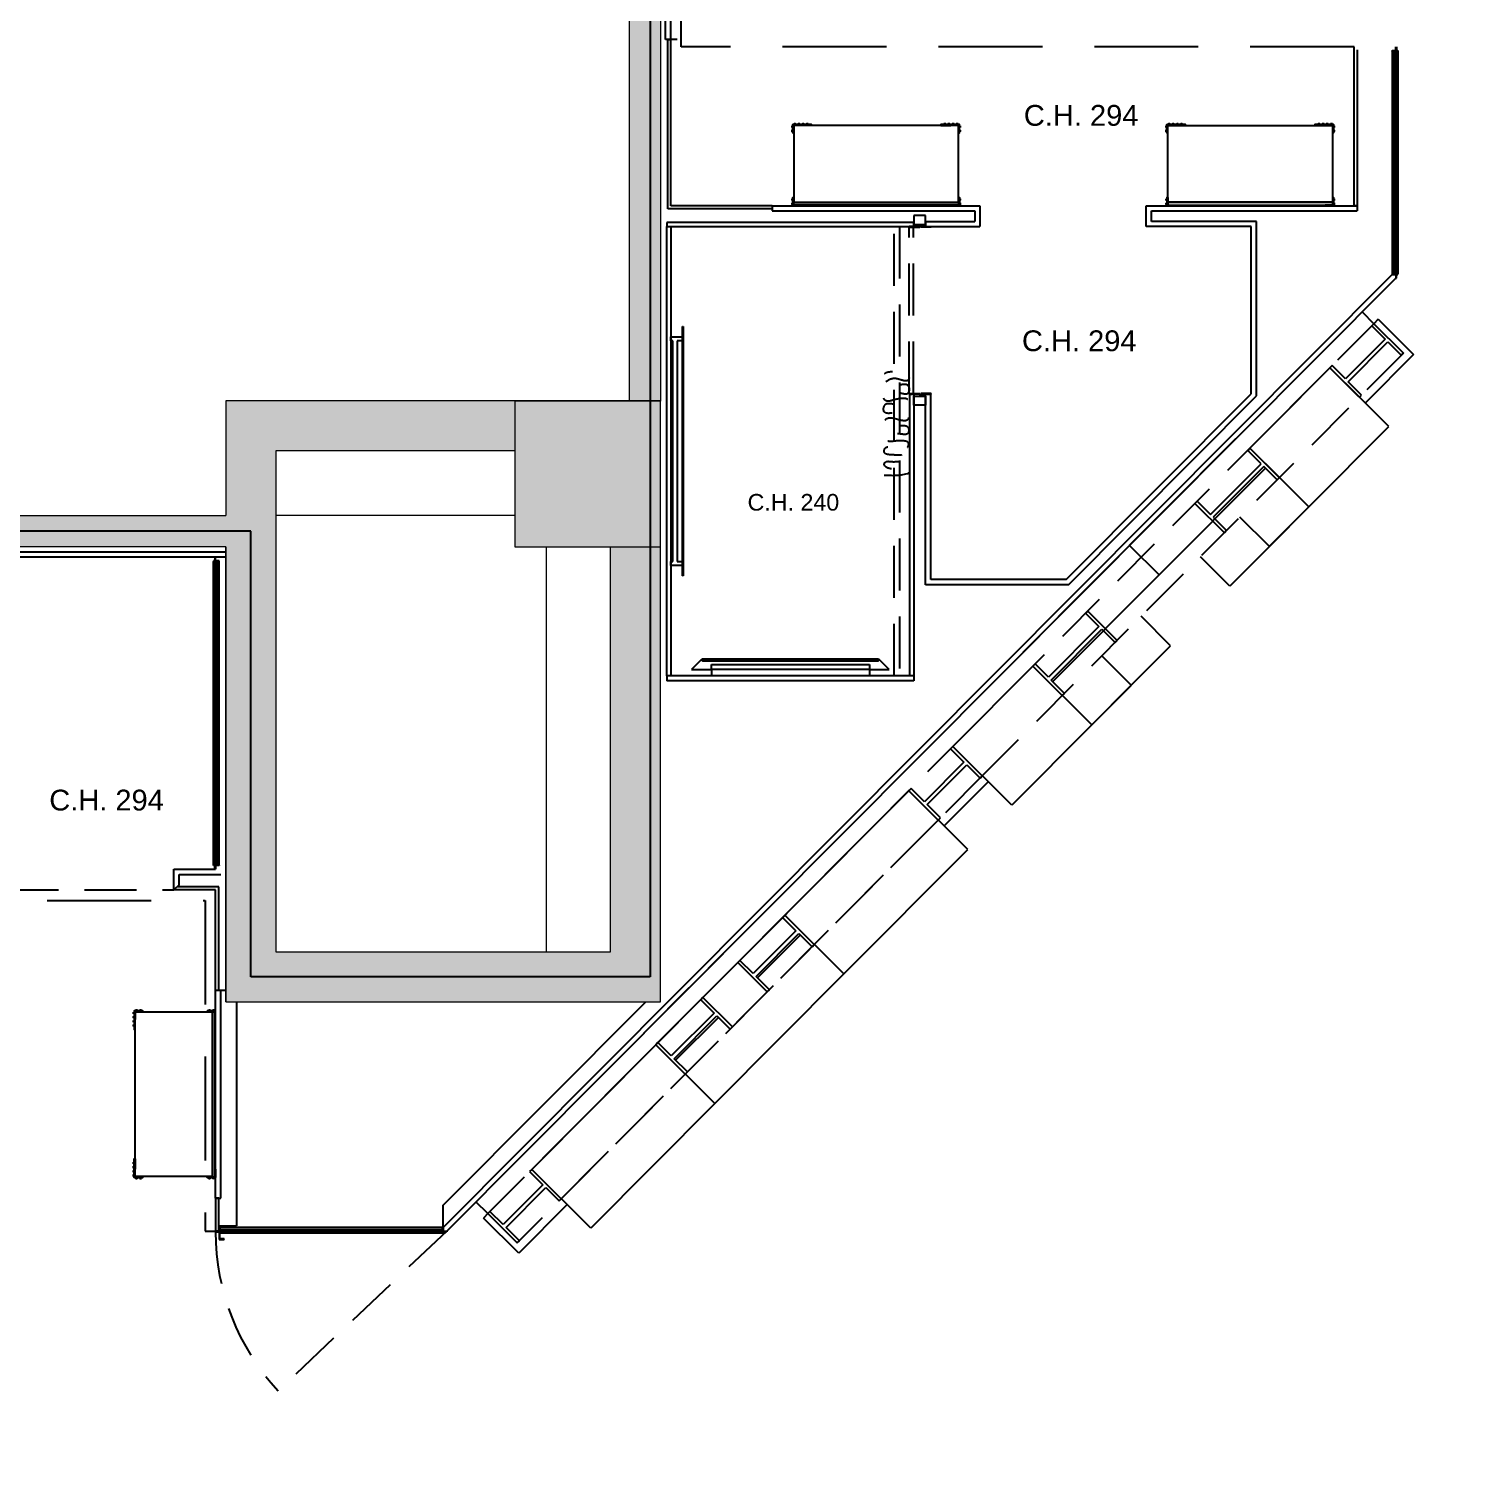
# Model space of a CAD drawing. Header units: millimetres. Extents: x 5896 to 6381, y 4295 to 4378.
# Drawn here: x 6193.56 to 6200.44, y 4360.43 to 4367.4 of the extents above; entities that cross this region are included whole.
import ezdxf

# ---------------------------------------------------------------- set-up
doc = ezdxf.new("R2010")
doc.units = ezdxf.units.MM
for name, pattern in [('HIDDEN2', [0.1875, 0.125, -0.0625]), ('NASCOSTA', [0.375, 0.25, -0.125]), ('PHANTOM2', [1.25, 0.625, -0.125, 0.125, -0.125, 0.125, -0.125]), ('TRATTEGGIATA', [0.75, 0.5, -0.25])]:
    doc.linetypes.add(name, pattern=pattern)
for name, color, linetype in [('ax-arredo piani', 2, 'Continuous'), ('ax-arredo piani rossi', 1, 'Continuous'), ('ax-arredo proiezioni', 1, 'NASCOSTA'), ('ax-arredo sez', 6, 'Continuous'), ('Pareti02', 3, 'Continuous'), ('piani-rossi', 1, 'Continuous'), ('proiezioni', 2, 'NASCOSTA'), ('sezioni 02', 3, 'Continuous'), ('tenda', 2, 'HIDDEN2'), ('TESTI', 3, 'Continuous'), ('Urban', 6, 'Continuous'), ('VITI', 1, 'Continuous')]:
    doc.layers.add(name, color=color, linetype=linetype)
doc.layers.add('PROIEZ-FASCIONE', color=7, linetype='TRATTEGGIATA', true_color=0xb4b08e)
doc.layers.add('R-BORDER', color=7, linetype='PHANTOM2', true_color=0xdb0000, plot=False)
doc.layers.add('R-HATCH', color=7, linetype='Continuous', lineweight=9, true_color=0xbababa)
doc.layers.add('R-WALL', color=7, linetype='Continuous', lineweight=9, true_color=0xbababa)
doc.styles.add('cart-inver', font='Arial.ttf')

# ---------------------------------------------------------------- blocks, each defined once
blk = doc.blocks.new('bullone fianco')
at = {"layer": 'VITI'}
for p, q in [((-0.0033, 0.0002), (-0.0033, 0.007)), ((-0.0003, 0.0081), (-0.0029, 0.0081)), ((-0.0003, 0.0059), (-0.0029, 0.0059)), ((-0.0003, 0.0013), (-0.0029, 0.0013)), ((-0.0003, -0.001), (-0.0003, 0.0081)), ((-0.0003, 0.0072), (-0.0003, 0.0081)), ((0, 0.0072), (-0.0003, 0.0072)), ((-0.0003, 0), (-0.0003, -0.001)), ((0, 0), (-0.0003, 0)), ((0, 0), (0, 0.0072)), ((-0.0003, -0.001), (-0.0029, -0.001))]:
    blk.add_line(p, q, dxfattribs=at)
for centre, radius, start, end in [((-0.0012, 0.007), 0.00209, 147.13278, 212.86722), ((0.0046, 0.0036), 0.00787, 163.22135, 196.77865), ((-0.0012, 0.0002), 0.00209, 147.13278, 212.86722)]:
    blk.add_arc(centre, radius, start, end, dxfattribs=at)
blk = doc.blocks.new('112')
at = {"layer": 'R-HATCH', "ltscale": 10000}
h = blk.add_hatch(color=253, dxfattribs=at)
h.dxf.hatch_style = 1
h.paths.add_polyline_path([(6103.7307, 4414.0136), (6104.4307, 4414.0136), (6104.4307, 4414.7136), (6103.7307, 4414.7136)])
h.paths.add_polyline_path([(6104.4307, 4422.4121), (6104.4307, 4423.1121), (6103.7307, 4423.1121), (6103.7307, 4422.4121)])
h.paths.add_polyline_path([(6095.3307, 4422.4136), (6095.3307, 4423.1136), (6096.0307, 4423.1136), (6096.0307, 4422.4136)])
h.paths.add_polyline_path([(6096.0307, 4414.0136), (6096.0307, 4414.7136), (6095.3307, 4414.7136), (6095.3307, 4414.0136)])
h.paths.add_polyline_path([(6096.0307, 4405.6126), (6096.0307, 4406.3126), (6095.3307, 4406.3126), (6095.3307, 4405.6126)])
h.paths.add_polyline_path([(6087.6307, 4405.8039), (6087.6307, 4406.5039), (6086.9307, 4406.5039), (6086.9307, 4405.8039)])
h.paths.add_polyline_path([(6086.9307, 4414.7136), (6087.6307, 4414.7136), (6087.6307, 4414.0136), (6086.9307, 4414.0136)])
h = blk.add_hatch(color=253, dxfattribs=at)
h.dxf.hatch_style = 1
h.paths.add_polyline_path([(6096.0307, 4417.3256), (6096.0307, 4422.4136), (6095.9307, 4422.4136), (6095.9307, 4417.4256), (6095.3807, 4417.4256), (6095.3807, 4417.3256), (6095.8807, 4417.3256), (6095.8807, 4414.7156), (6096.0307, 4414.7156)])
h = blk.add_hatch(color=253, dxfattribs=at)
h.dxf.hatch_style = 1
h.paths.add_polyline_path([(6094.1807, 4414.4756), (6095.3307, 4414.4756), (6095.3307, 4414.7156), (6093.9407, 4414.7156), (6093.9407, 4414.1636), (6087.6307, 4414.1636), (6087.6307, 4414.0136), (6093.9407, 4414.0136), (6093.9407, 4411.8256), (6096.0307, 4411.8256), (6096.0307, 4414.0136), (6095.7907, 4414.0136), (6095.7907, 4412.0656), (6094.1807, 4412.0656)])
at = {"layer": 'ax-arredo piani', "color": 253}
for p, q in [((6096.0807, 4415.0037), (6096.0807, 4415.0237)), ((6096.0807, 4415.0237), (6096.1377, 4415.0237)), ((6096.1377, 4415.0737), (6096.1407, 4415.0737)), ((6096.1377, 4413.8737), (6096.1377, 4415.0737)), ((6096.1377, 4415.0237), (6096.1377, 4415.0037)), ((6096.1407, 4415.0737), (6096.1407, 4413.8737)), ((6096.0907, 4415.0037), (6096.0807, 4415.0037)), ((6096.0907, 4413.9437), (6096.0907, 4415.0037)), ((6096.1377, 4415.0037), (6096.1107, 4415.0037)), ((6096.1107, 4415.0037), (6096.1107, 4413.9437)), ((6099.2512, 4414.8742), (6098.8665, 4414.488)), ((6099.5346, 4414.5919), (6099.2512, 4414.8742)), ((6097.7761, 4413.5068), (6098.7992, 4414.5338)), ((6099.1498, 4414.2057), (6099.5346, 4414.5919)), ((6098.8665, 4414.488), (6099.1498, 4414.2057)), ((6097.9178, 4413.3656), (6098.9409, 4414.3927)), ((6098.2876, 4414.0203), (6098.4293, 4413.8791)), ((6096.0807, 4413.9237), (6096.0807, 4413.9437)), ((6096.0807, 4413.9437), (6096.0907, 4413.9437)), ((6096.1377, 4413.9237), (6096.0807, 4413.9237)), ((6096.1107, 4413.9437), (6096.1377, 4413.9437)), ((6096.1377, 4413.9437), (6096.1377, 4413.9237)), ((6096.1407, 4413.8737), (6096.1377, 4413.8737)), ((6097.4374, 4413.0535), (6097.8222, 4413.4397)), ((6097.8222, 4413.4397), (6098.1055, 4413.1574)), ((6098.1055, 4413.1574), (6097.7208, 4412.7712)), ((6097.7208, 4412.7712), (6097.4374, 4413.0535)), ((6097.2256, 4412.8409), (6096.6291, 4412.2421)), ((6097.2257, 4412.8409), (6096.6292, 4412.2421)), ((6097.509, 4412.5585), (6097.2256, 4412.8409)), ((6097.5091, 4412.5586), (6097.2257, 4412.8409)), ((6096.9125, 4411.9598), (6097.5091, 4412.5586)), ((6096.9125, 4411.9598), (6097.509, 4412.5585)), ((6096.3564, 4412.0817), (6096.5619, 4412.288)), ((6096.5726, 4412.2987), (6096.5725, 4412.2986)), ((6096.6291, 4412.2421), (6096.9125, 4411.9598)), ((6096.6292, 4412.2421), (6096.9125, 4411.9598)), ((6096.4981, 4411.9405), (6096.7036, 4412.1468)), ((6096.7143, 4412.1575), (6096.7142, 4412.1575)), ((6096.1678, 4411.8924), (6095.9623, 4411.6861)), ((6096.3095, 4411.7512), (6096.104, 4411.545)), ((6095.4119, 4411.0202), (6096.0084, 4411.619)), ((6096.0084, 4411.619), (6096.2918, 4411.3367)), ((6096.2918, 4411.3367), (6095.6953, 4410.7379)), ((6095.6953, 4410.7379), (6095.4119, 4411.0202)), ((6093.9077, 4410.713), (6093.9077, 4410.683)), ((6093.9107, 4410.713), (6093.9077, 4410.713)), ((6093.9107, 4410.686), (6093.9107, 4410.713)), ((6093.9077, 4410.683), (6093.9327, 4410.683)), ((6093.9327, 4410.686), (6093.9107, 4410.686)), ((6093.9327, 4410.683), (6093.9327, 4410.686))]:
    blk.add_line(p, q, dxfattribs=at)
for points in [[(6097.464, 4416.0397), (6097.464, 4416.0397), (6096.672, 4416.0397), (6096.672, 4416.0397), (6096.672, 4416.0397), (6096.672, 4415.6707), (6097.464, 4415.6707), (6097.464, 4416.0397)], [(6096.757, 4416.0427), (6096.757, 4416.0397), (6096.708, 4416.0397), (6096.708, 4416.0427)], [(6097.379, 4416.0427), (6097.379, 4416.0397), (6097.428, 4416.0397), (6097.428, 4416.0427)]]:
    blk.add_lwpolyline(points, close=True, dxfattribs=at)
at = {"layer": 'ax-arredo piani', "color": 253, "elevation": 0}
for points in [[(6098.472, 4416.0397), (6098.472, 4416.0397), (6099.264, 4416.0397), (6099.264, 4416.0397), (6099.264, 4416.0397), (6099.264, 4415.6707), (6098.472, 4415.6707), (6098.472, 4416.0397)], [(6098.557, 4416.0427), (6098.557, 4416.0397), (6098.508, 4416.0397), (6098.508, 4416.0427)], [(6099.179, 4416.0427), (6099.179, 4416.0397), (6099.228, 4416.0397), (6099.228, 4416.0427)], [(6093.5047, 4410.9854), (6093.5047, 4410.9854), (6093.5047, 4411.7774), (6093.5047, 4411.7774), (6093.5047, 4411.7774), (6093.8737, 4411.7774), (6093.8737, 4410.9854), (6093.5047, 4410.9854)], [(6093.5017, 4411.6924), (6093.5047, 4411.6924), (6093.5047, 4411.7414), (6093.5017, 4411.7414)], [(6093.5017, 4411.0704), (6093.5047, 4411.0704), (6093.5047, 4411.0214), (6093.5017, 4411.0214)]]:
    blk.add_lwpolyline(points, close=True, dxfattribs=at)
at = {"layer": 'ax-arredo piani rossi', "color": 253}
for p, q in [((6099.578, 4416.3978), (6099.5781, 4415.3256)), ((6099.4063, 4415.1432), (6099.4629, 4415.0867)), ((6099.4841, 4415.108), (6099.4629, 4415.0867)), ((6099.4841, 4415.108), (6099.6541, 4414.9386)), ((6099.6541, 4414.9386), (6099.4212, 4414.7048)), ((6099.1498, 4414.2057), (6098.7704, 4413.8247)), ((6099.1498, 4414.2057), (6098.7704, 4413.8247)), ((6099.1498, 4414.2057), (6098.9601, 4414.0152)), ((6098.9601, 4414.0152), (6098.8184, 4414.1564)), ((6093.8807, 4412.4836), (6093.8807, 4413.9436)), ((6098.7704, 4413.8247), (6098.6287, 4413.9659)), ((6098.7704, 4413.8247), (6098.6287, 4413.9659)), ((6098.485, 4413.5383), (6098.3433, 4413.6795)), ((6098.1055, 4413.1574), (6098.485, 4413.5383)), ((6098.2953, 4413.3479), (6098.1536, 4413.489)), ((6098.1055, 4413.1574), (6098.2953, 4413.3479)), ((6097.3957, 4412.6716), (6097.6074, 4412.8841)), ((6096.019, 4411.6296), (6096.6398, 4412.2528)), ((6096.2918, 4411.3367), (6096.9125, 4411.9598)), ((6095.2002, 4410.8077), (6095.1435, 4410.8641)), ((6095.5819, 4410.8508), (6095.349, 4410.6171)), ((6095.2002, 4410.8077), (6095.179, 4410.7864)), ((6095.349, 4410.6171), (6095.179, 4410.7864)), ((6094.9829, 4410.713), (6093.9107, 4410.713))]:
    blk.add_line(p, q, dxfattribs=at)
at = {"layer": 'ax-arredo proiezioni', "color": 253}
for p, q in [((6097.1557, 4413.3938), (6097.1557, 4415.5537)), ((6097.1557, 4415.5537), (6097.1807, 4415.5537)), ((6097.1807, 4415.5537), (6097.1807, 4413.3938)), ((6097.1807, 4413.3938), (6097.1557, 4413.3938))]:
    blk.add_line(p, q, dxfattribs=at)
at = {"layer": 'ax-arredo sez', "color": 253}
for p, q in [((6096.0657, 4415.6387), (6096.0657, 4416.4537)), ((6096.0657, 4416.4537), (6096.0807, 4416.4537)), ((6096.0807, 4415.6537), (6096.0807, 4416.4537)), ((6099.368, 4415.6537), (6099.368, 4416.4178)), ((6099.568, 4416.4008), (6099.568, 4416.4178)), ((6099.571, 4416.4178), (6099.571, 4416.4008)), ((6099.383, 4416.4028), (6099.383, 4415.6537)), ((6099.55, 4416.3978), (6099.55, 4416.4008)), ((6099.55, 4416.4008), (6099.568, 4416.4008)), ((6099.578, 4416.3978), (6099.55, 4416.3978)), ((6099.56, 4416.3978), (6099.55, 4416.3978)), ((6099.55, 4416.3978), (6099.5501, 4415.3256)), ((6099.56, 4416.3968), (6099.561, 4416.3978)), ((6099.5601, 4415.3256), (6099.56, 4416.3978)), ((6099.5601, 4415.3266), (6099.56, 4416.3968)), ((6099.561, 4416.3978), (6099.567, 4416.3978)), ((6099.567, 4416.3978), (6099.568, 4416.3968)), ((6099.568, 4416.3968), (6099.5681, 4415.3266)), ((6099.571, 4416.4008), (6099.578, 4416.4008)), ((6099.578, 4416.4008), (6099.578, 4416.3978)), ((6096.568, 4415.6537), (6096.0807, 4415.6537)), ((6096.568, 4415.6537), (6096.568, 4415.6387)), ((6099.383, 4415.6537), (6099.368, 4415.6537)), ((6096.568, 4415.6387), (6096.0657, 4415.6387)), ((6097.2752, 4415.5537), (6097.2277, 4415.5537)), ((6097.2277, 4415.5537), (6097.2277, 4415.5507)), ((6097.2277, 4415.5507), (6097.2782, 4415.5507)), ((6097.2919, 4415.5567), (6097.2752, 4415.5567)), ((6097.2752, 4415.5567), (6097.2752, 4415.5537)), ((6097.2782, 4415.5507), (6097.2782, 4415.5537)), ((6097.2782, 4415.5537), (6097.2919, 4415.5537)), ((6097.2832, 4415.5507), (6097.2832, 4415.5537)), ((6097.2832, 4415.5537), (6097.3337, 4415.5537)), ((6097.3337, 4415.5507), (6097.2832, 4415.5507)), ((6097.2919, 4415.5537), (6097.2919, 4415.5567)), ((6097.3337, 4415.5537), (6097.3337, 4415.5507)), ((6099.5781, 4415.3256), (6099.5501, 4415.3256)), ((6099.5501, 4415.3256), (6099.5501, 4415.3226)), ((6099.5501, 4415.3256), (6099.5601, 4415.3256)), ((6099.5501, 4415.3226), (6099.5681, 4415.3226)), ((6099.5611, 4415.3256), (6099.5601, 4415.3266)), ((6099.5671, 4415.3256), (6099.5611, 4415.3256)), ((6099.5681, 4415.3266), (6099.5671, 4415.3256)), ((6099.5681, 4415.3226), (6099.5681, 4415.3056)), ((6099.5681, 4415.3056), (6099.5711, 4415.3056)), ((6099.5711, 4415.3056), (6099.5711, 4415.3226)), ((6099.5711, 4415.3226), (6099.5781, 4415.3226)), ((6099.5781, 4415.3226), (6099.5781, 4415.3256)), ((6099.4629, 4415.0867), (6099.4524, 4415.0761)), ((6099.4524, 4415.0761), (6099.5165, 4415.0122)), ((6099.6046, 4414.9456), (6099.4629, 4415.0867)), ((6099.5165, 4415.0122), (6099.3259, 4414.8209)), ((6099.3394, 4414.8075), (6099.5299, 4414.9988)), ((6099.5299, 4414.9988), (6099.594, 4414.935)), ((6099.2618, 4414.8848), (6099.2512, 4414.8742)), ((6099.3259, 4414.8209), (6099.2618, 4414.8848)), ((6099.594, 4414.935), (6099.6046, 4414.9456)), ((6099.2512, 4414.8742), (6099.3929, 4414.733)), ((6097.2277, 4414.7477), (6097.2277, 4414.7507)), ((6097.2277, 4414.7507), (6097.2782, 4414.7507)), ((6097.2752, 4414.7477), (6097.2277, 4414.7477)), ((6097.2752, 4414.7447), (6097.2752, 4414.7477)), ((6097.2919, 4414.7447), (6097.2752, 4414.7447)), ((6097.2782, 4414.7507), (6097.2782, 4414.7477)), ((6097.2782, 4414.7477), (6097.2919, 4414.7477)), ((6097.2832, 4414.7507), (6097.2832, 4414.7477)), ((6097.3337, 4414.7507), (6097.2832, 4414.7507)), ((6097.2832, 4414.7477), (6097.3337, 4414.7477)), ((6097.2919, 4414.7477), (6097.2919, 4414.7447)), ((6097.3337, 4414.7477), (6097.3337, 4414.7507)), ((6099.4035, 4414.7437), (6099.3394, 4414.8075)), ((6099.3929, 4414.733), (6099.4035, 4414.7437)), ((6098.8559, 4414.4773), (6098.8665, 4414.488)), ((6098.92, 4414.4135), (6098.8559, 4414.4773)), ((6098.8665, 4414.488), (6099.0082, 4414.3468)), ((6098.6769, 4414.1695), (6098.92, 4414.4135)), ((6098.9335, 4414.4001), (6098.6904, 4414.1561)), ((6098.9976, 4414.3362), (6098.9335, 4414.4001)), ((6099.0082, 4414.3468), (6098.9976, 4414.3362)), ((6098.6022, 4414.2227), (6098.6128, 4414.2333)), ((6098.7439, 4414.0816), (6098.6022, 4414.2227)), ((6098.6128, 4414.2333), (6098.6769, 4414.1695)), ((6098.6904, 4414.1561), (6098.7545, 4414.0922)), ((6098.7545, 4414.0922), (6098.7439, 4414.0816)), ((6093.8877, 4413.9466), (6093.8807, 4413.9466)), ((6093.8807, 4413.9466), (6093.8807, 4413.9436)), ((6093.8807, 4413.9436), (6093.9087, 4413.9436)), ((6093.8907, 4413.9636), (6093.8877, 4413.9636)), ((6093.8877, 4413.9636), (6093.8877, 4413.9466)), ((6093.8907, 4413.9466), (6093.8907, 4413.9636)), ((6093.9087, 4413.9466), (6093.8907, 4413.9466)), ((6093.8907, 4413.9426), (6093.8917, 4413.9436)), ((6093.8907, 4412.4846), (6093.8907, 4413.9426)), ((6093.8917, 4413.9436), (6093.8977, 4413.9436)), ((6093.8977, 4413.9436), (6093.8987, 4413.9426)), ((6093.9087, 4413.9436), (6093.8987, 4413.9436)), ((6093.8987, 4413.9436), (6093.8987, 4412.4836)), ((6093.8987, 4413.9426), (6093.8987, 4412.4846)), ((6093.9087, 4413.9436), (6093.9087, 4413.9466)), ((6093.9087, 4412.4836), (6093.9087, 4413.9436)), ((6098.0864, 4413.705), (6098.0758, 4413.6943)), ((6098.2281, 4413.5638), (6098.0864, 4413.705)), ((6098.1399, 4413.6305), (6097.8969, 4413.3865)), ((6098.0758, 4413.6943), (6098.1399, 4413.6305)), ((6097.9103, 4413.373), (6098.1534, 4413.617)), ((6098.1534, 4413.617), (6098.2175, 4413.5532)), ((6098.2175, 4413.5532), (6098.2281, 4413.5638)), ((6096.2307, 4413.4738), (6096.1807, 4413.4238)), ((6096.1807, 4413.4238), (6096.2757, 4413.4238)), ((6096.2307, 4413.4658), (6096.2307, 4413.4738)), ((6097.0807, 4413.4658), (6096.2307, 4413.4658)), ((6096.2327, 4413.4738), (6096.2317, 4413.4728)), ((6096.2317, 4413.4728), (6096.2317, 4413.4668)), ((6096.2317, 4413.4668), (6096.2327, 4413.4658)), ((6097.0787, 4413.4738), (6096.2327, 4413.4738)), ((6096.2327, 4413.4658), (6097.0787, 4413.4658)), ((6096.2757, 4413.4238), (6096.2757, 4413.4472)), ((6096.2757, 4413.4472), (6097.0357, 4413.4472)), ((6097.0357, 4413.4238), (6096.2757, 4413.4238)), ((6096.2757, 4413.4238), (6096.2757, 4413.3938)), ((6097.0357, 4413.4472), (6097.0357, 4413.4238)), ((6097.0357, 4413.4238), (6097.0357, 4413.3938)), ((6097.0357, 4413.4238), (6097.1307, 4413.4238)), ((6097.0797, 4413.4728), (6097.0787, 4413.4738)), ((6097.0787, 4413.4658), (6097.0797, 4413.4668)), ((6097.0797, 4413.4668), (6097.0797, 4413.4728)), ((6097.1307, 4413.4238), (6097.0807, 4413.4738)), ((6097.0807, 4413.4738), (6097.0807, 4413.4658)), ((6097.8328, 4413.4503), (6097.8222, 4413.4397)), ((6097.8222, 4413.4397), (6097.9639, 4413.2985)), ((6097.8969, 4413.3865), (6097.8328, 4413.4503)), ((6097.9744, 4413.3092), (6097.9103, 4413.373)), ((6097.9639, 4413.2985), (6097.9744, 4413.3092)), ((6097.4374, 4413.0535), (6097.4268, 4413.0428)), ((6097.4268, 4413.0428), (6097.4909, 4412.979)), ((6097.5791, 4412.9123), (6097.4374, 4413.0535)), ((6097.4909, 4412.979), (6097.3004, 4412.7877)), ((6097.3138, 4412.7743), (6097.5044, 4412.9656)), ((6097.5044, 4412.9656), (6097.5685, 4412.9017)), ((6097.5685, 4412.9017), (6097.5791, 4412.9123)), ((6097.2363, 4412.8516), (6097.2257, 4412.8409)), ((6097.2257, 4412.8409), (6097.3674, 4412.6998)), ((6097.3004, 4412.7877), (6097.2363, 4412.8516)), ((6097.378, 4412.7104), (6097.3138, 4412.7743)), ((6097.3674, 4412.6998), (6097.378, 4412.7104)), ((6093.8807, 4412.4806), (6093.8807, 4412.4836)), ((6093.8807, 4412.4836), (6093.9087, 4412.4836)), ((6093.8877, 4412.4806), (6093.8807, 4412.4806)), ((6093.8877, 4412.4636), (6093.8877, 4412.4806)), ((6093.8907, 4412.4636), (6093.8877, 4412.4636)), ((6093.8917, 4412.4836), (6093.8907, 4412.4846)), ((6093.9087, 4412.4806), (6093.8907, 4412.4806)), ((6093.8907, 4412.4806), (6093.8907, 4412.4636)), ((6093.8977, 4412.4836), (6093.8917, 4412.4836)), ((6093.8987, 4412.4846), (6093.8977, 4412.4836)), ((6093.8987, 4412.4836), (6093.9087, 4412.4836)), ((6093.9087, 4412.4836), (6093.9087, 4412.4806)), ((6093.9057, 4412.3786), (6093.7057, 4412.3786)), ((6093.9057, 4411.8814), (6093.9057, 4412.3786)), ((6093.8907, 4412.3636), (6093.6907, 4412.3636)), ((6093.8907, 4411.8814), (6093.8907, 4412.3636)), ((6096.6292, 4412.2421), (6096.6186, 4412.2315)), ((6096.6186, 4412.2315), (6096.6827, 4412.1676)), ((6096.7709, 4412.101), (6096.6292, 4412.2421)), ((6096.6827, 4412.1676), (6096.4772, 4411.9614)), ((6096.4906, 4411.9479), (6096.6962, 4412.1542)), ((6096.6962, 4412.1542), (6096.7603, 4412.0904)), ((6096.7603, 4412.0904), (6096.7709, 4412.101)), ((6096.4131, 4412.0252), (6096.4025, 4412.0146)), ((6096.4772, 4411.9614), (6096.4131, 4412.0252)), ((6096.4025, 4412.0146), (6096.5442, 4411.8734)), ((6096.5548, 4411.8841), (6096.4906, 4411.9479)), ((6096.5442, 4411.8734), (6096.5548, 4411.8841)), ((6096.2351, 4411.8466), (6096.2245, 4411.8359)), ((6096.2245, 4411.8359), (6096.2886, 4411.7721)), ((6096.3768, 4411.7054), (6096.2351, 4411.8466)), ((6096.2886, 4411.7721), (6096.0831, 4411.5658)), ((6096.0966, 4411.5524), (6096.3021, 4411.7587)), ((6096.3021, 4411.7587), (6096.3662, 4411.6948)), ((6096.3662, 4411.6948), (6096.3768, 4411.7054)), ((6096.019, 4411.6296), (6096.0084, 4411.619)), ((6096.0084, 4411.619), (6096.1501, 4411.4779)), ((6096.0831, 4411.5658), (6096.019, 4411.6296)), ((6096.1607, 4411.4885), (6096.0966, 4411.5524)), ((6096.1501, 4411.4779), (6096.1607, 4411.4885)), ((6095.4119, 4411.0202), (6095.4013, 4411.0096)), ((6095.4013, 4411.0096), (6095.4654, 4410.9457)), ((6095.5536, 4410.8791), (6095.4119, 4411.0202)), ((6095.4654, 4410.9457), (6095.2749, 4410.7544)), ((6095.2883, 4410.741), (6095.4789, 4410.9323)), ((6095.4789, 4410.9323), (6095.543, 4410.8684)), ((6093.9057, 4410.8814), (6093.8907, 4410.8814)), ((6093.8907, 4410.8814), (6093.8907, 4410.723)), ((6093.9057, 4410.723), (6093.9057, 4410.8814)), ((6095.543, 4410.8684), (6095.5536, 4410.8791)), ((6095.2107, 4410.8183), (6095.2002, 4410.8077)), ((6095.2002, 4410.8077), (6095.3418, 4410.6665)), ((6095.2749, 4410.7544), (6095.2107, 4410.8183)), ((6093.8907, 4410.723), (6093.9057, 4410.723)), ((6093.8907, 4410.723), (6093.8907, 4410.72)), ((6093.9077, 4410.723), (6093.8907, 4410.723)), ((6093.8907, 4410.72), (6093.9077, 4410.72)), ((6093.9107, 4410.741), (6093.9077, 4410.741)), ((6093.9077, 4410.741), (6093.9077, 4410.723)), ((6093.9077, 4410.72), (6093.9077, 4410.713)), ((6093.9077, 4410.713), (6093.9107, 4410.713)), ((6093.9107, 4410.713), (6093.9107, 4410.741)), ((6094.9829, 4410.741), (6093.9107, 4410.741)), ((6093.9107, 4410.741), (6093.9107, 4410.731)), ((6093.9107, 4410.73), (6093.9117, 4410.731)), ((6093.9107, 4410.731), (6094.9829, 4410.731)), ((6093.9107, 4410.724), (6093.9107, 4410.73)), ((6093.9117, 4410.723), (6093.9107, 4410.724)), ((6093.9117, 4410.731), (6094.9819, 4410.731)), ((6094.9819, 4410.723), (6093.9117, 4410.723)), ((6094.9819, 4410.731), (6094.9829, 4410.73)), ((6094.9829, 4410.724), (6094.9819, 4410.723)), ((6094.9829, 4410.713), (6094.9829, 4410.741)), ((6094.9829, 4410.741), (6094.9859, 4410.741)), ((6094.9829, 4410.731), (6094.9829, 4410.741)), ((6094.9829, 4410.73), (6094.9829, 4410.724)), ((6094.9859, 4410.713), (6094.9829, 4410.713)), ((6094.9859, 4410.741), (6094.9859, 4410.723)), ((6094.9859, 4410.723), (6095.0029, 4410.723)), ((6095.0029, 4410.72), (6094.9859, 4410.72)), ((6094.9859, 4410.72), (6094.9859, 4410.713)), ((6095.0029, 4410.723), (6095.0029, 4410.72)), ((6095.3524, 4410.6772), (6095.2883, 4410.741)), ((6095.3418, 4410.6665), (6095.3524, 4410.6772))]:
    blk.add_line(p, q, dxfattribs=at)
for points in [[(6096.708, 4416.0407), (6096.708, 4416.0437), (6096.668, 4416.0437), (6096.668, 4416.0037), (6096.671, 4416.0037), (6096.671, 4416.0407), (6096.708, 4416.0407)], [(6097.428, 4416.0407), (6097.428, 4416.0437), (6097.468, 4416.0437), (6097.468, 4416.0037), (6097.465, 4416.0037), (6097.465, 4416.0407), (6097.428, 4416.0407)], [(6096.708, 4415.6567), (6096.708, 4415.6537), (6096.668, 4415.6537), (6096.668, 4415.6937), (6096.671, 4415.6937), (6096.671, 4415.6567), (6096.708, 4415.6567)], [(6097.428, 4415.6567), (6097.428, 4415.6537), (6097.468, 4415.6537), (6097.468, 4415.6937), (6097.465, 4415.6937), (6097.465, 4415.6567), (6097.428, 4415.6567)]]:
    blk.add_lwpolyline(points, dxfattribs=at)
at = {"layer": 'ax-arredo sez', "color": 253, "elevation": 0}
for points in [[(6098.508, 4416.0407), (6098.508, 4416.0437), (6098.468, 4416.0437), (6098.468, 4416.0037), (6098.471, 4416.0037), (6098.471, 4416.0407), (6098.508, 4416.0407)], [(6099.228, 4416.0407), (6099.228, 4416.0437), (6099.268, 4416.0437), (6099.268, 4416.0037), (6099.265, 4416.0037), (6099.265, 4416.0407), (6099.228, 4416.0407)], [(6098.508, 4415.6567), (6098.508, 4415.6537), (6098.468, 4415.6537), (6098.468, 4415.6937), (6098.471, 4415.6937), (6098.471, 4415.6567), (6098.508, 4415.6567)], [(6099.228, 4415.6567), (6099.228, 4415.6537), (6099.268, 4415.6537), (6099.268, 4415.6937), (6099.265, 4415.6937), (6099.265, 4415.6567), (6099.228, 4415.6567)], [(6093.5037, 4411.7414), (6093.5007, 4411.7414), (6093.5007, 4411.7814), (6093.5407, 4411.7814), (6093.5407, 4411.7784), (6093.5037, 4411.7784), (6093.5037, 4411.7414)], [(6093.8877, 4411.7414), (6093.8907, 4411.7414), (6093.8907, 4411.7814), (6093.8507, 4411.7814), (6093.8507, 4411.7784), (6093.8877, 4411.7784), (6093.8877, 4411.7414)], [(6093.5037, 4411.0214), (6093.5007, 4411.0214), (6093.5007, 4410.9814), (6093.5407, 4410.9814), (6093.5407, 4410.9844), (6093.5037, 4410.9844), (6093.5037, 4411.0214)], [(6093.8877, 4411.0214), (6093.8907, 4411.0214), (6093.8907, 4410.9814), (6093.8507, 4410.9814), (6093.8507, 4410.9844), (6093.8877, 4410.9844), (6093.8877, 4411.0214)]]:
    blk.add_lwpolyline(points, dxfattribs=at)
at = {"layer": 'ax-arredo sez', "color": 253}
blk.add_lwpolyline([(6097.465, 4415.6697), (6097.465, 4415.6567), (6096.671, 4415.6567), (6096.671, 4415.6697)], close=True, dxfattribs=at)
at = {"layer": 'ax-arredo sez', "color": 253, "elevation": 0}
for points in [[(6098.471, 4415.6697), (6098.471, 4415.6567), (6099.265, 4415.6567), (6099.265, 4415.6697)], [(6093.8747, 4410.9844), (6093.8877, 4410.9844), (6093.8877, 4411.7784), (6093.8747, 4411.7784)]]:
    blk.add_lwpolyline(points, close=True, dxfattribs=at)
at = {"layer": 'DEFPOINTS', "color": 253}
blk.add_line((6096.1107, 4416.4537), (6096.0807, 4416.4537), dxfattribs=at)
at = {"layer": 'Pareti02', "color": 253}
for p, q in [((6096.0557, 4416.4537), (6096.0557, 4420.5537)), ((6096.0807, 4416.4537), (6096.0807, 4420.5537)), ((6096.0807, 4416.4537), (6096.0557, 4416.4537)), ((6096.568, 4415.6537), (6097.568, 4415.6537)), ((6096.568, 4415.6537), (6096.568, 4415.6287)), ((6097.568, 4415.6537), (6097.568, 4415.5538)), ((6097.568, 4415.6537), (6097.568, 4415.5537)), ((6098.368, 4415.5537), (6098.368, 4415.6537)), ((6098.368, 4415.6537), (6099.383, 4415.6537)), ((6099.383, 4415.6537), (6099.383, 4415.6287)), ((6096.568, 4415.6287), (6097.543, 4415.6287)), ((6097.3057, 4415.5787), (6097.543, 4415.5787)), ((6097.3057, 4415.5787), (6097.3057, 4415.5537)), ((6097.543, 4415.6287), (6097.543, 4415.5787)), ((6098.393, 4415.5787), (6098.393, 4415.6287)), ((6098.393, 4415.6287), (6099.383, 4415.6287)), ((6098.8982, 4415.5787), (6098.393, 4415.5787)), ((6098.8982, 4414.7395), (6098.8982, 4415.5787)), ((6097.3057, 4415.5537), (6097.568, 4415.5537)), ((6098.8732, 4415.5537), (6098.368, 4415.5537)), ((6098.8732, 4414.7498), (6098.8732, 4415.5537)), ((6094.9859, 4410.7414), (6099.5501, 4415.3229)), ((6095.0029, 4410.723), (6099.5681, 4415.3056)), ((6097.3057, 4413.8308), (6097.3057, 4414.7477)), ((6097.3307, 4413.8558), (6097.3307, 4414.7477)), ((6097.9826, 4413.8558), (6098.8732, 4414.7498)), ((6097.993, 4413.8308), (6098.8982, 4414.7395)), ((6093.9407, 4413.9886), (6092.8607, 4413.9886)), ((6093.9407, 4413.9636), (6092.8857, 4413.9636)), ((6097.9826, 4413.8558), (6097.3307, 4413.8558)), ((6097.993, 4413.8308), (6097.3057, 4413.8308)), ((6097.2497, 4413.3938), (6096.0617, 4413.3938)), ((6096.0617, 4413.3938), (6096.0617, 4413.3688)), ((6097.2497, 4413.3688), (6096.0617, 4413.3688)), ((6097.2497, 4413.3938), (6097.2497, 4413.3688)), ((6093.6907, 4412.3636), (6093.6907, 4412.4636)), ((6093.6907, 4412.4636), (6093.8907, 4412.4636)), ((6093.7157, 4412.3886), (6093.6907, 4412.3636)), ((6093.7157, 4412.3886), (6093.7157, 4412.4386)), ((6093.7157, 4412.4386), (6093.9157, 4412.4386)), ((6093.8907, 4410.8814), (6093.8907, 4411.8814)), ((6093.8907, 4411.8814), (6093.9407, 4411.8814)), ((6093.9157, 4410.8814), (6093.9157, 4411.8814)), ((6093.9907, 4411.8256), (6093.9907, 4410.748)), ((6094.9859, 4410.8476), (6095.9602, 4411.8256)), ((6093.8907, 4410.8814), (6093.9157, 4410.8814)), ((6094.9859, 4410.723), (6094.9859, 4410.8476)), ((6093.9057, 4410.748), (6093.9907, 4410.748))]:
    blk.add_line(p, q, dxfattribs=at)
at = {"layer": 'piani-rossi', "color": 253}
blk.add_line((6095.9517, 4411.6755), (6096.5725, 4412.2986), dxfattribs=at)
at = {"layer": 'PROIEZ-FASCIONE', "color": 253}
for p, q in [((6096.1307, 4416.4178), (6096.1307, 4421.7937)), ((6099.368, 4416.4178), (6096.1307, 4416.4178)), ((6087.8307, 4412.3136), (6093.8407, 4412.3136)), ((6093.8407, 4412.3136), (6093.8407, 4410.723)), ((6093.8407, 4410.723), (6093.8907, 4410.723)), ((6093.8907, 4410.723), (6093.8907, 4410.723))]:
    blk.add_line(p, q, dxfattribs=at)
at = {"layer": 'proiezioni', "color": 253}
for p, q in [((6097.2277, 4414.7507), (6097.2277, 4415.5507)), ((6097.2477, 4414.7507), (6097.2477, 4415.5507)), ((6097.4374, 4413.0535), (6099.4629, 4415.0867)), ((6099.4629, 4415.0867), (6099.6046, 4414.9456)), ((6099.6046, 4414.9456), (6097.5791, 4412.9123)), ((6095.2002, 4410.8077), (6097.4374, 4413.0535)), ((6097.4374, 4413.0535), (6097.5791, 4412.9123)), ((6097.5791, 4412.9123), (6097.4374, 4413.0535)), ((6097.5791, 4412.9123), (6095.3418, 4410.6665)), ((6095.4119, 4411.0202), (6097.2257, 4412.8409)), ((6097.2257, 4412.8409), (6097.3674, 4412.6998)), ((6097.3674, 4412.6998), (6095.5536, 4410.8791)), ((6092.8857, 4412.3636), (6093.6907, 4412.3636)), ((6095.5536, 4410.8791), (6095.4119, 4411.0202)), ((6095.3418, 4410.6665), (6095.2002, 4410.8077)), ((6095.0029, 4410.723), (6094.1912, 4409.9558))]:
    blk.add_line(p, q, dxfattribs=at)
blk.add_arc((6095.0106, 4410.719), 1.1198, 179.9511, 222.96902, dxfattribs=at)
at = {"layer": 'R-BORDER', "color": 253, "ltscale": 10000}
for p, q in [((6095.9807, 4421.9837), (6095.9807, 4411.9456)), ((6094.0607, 4414.0886), (6087.6807, 4414.0886)), ((6094.0607, 4411.9456), (6094.0607, 4414.0886)), ((6095.9807, 4411.9456), (6094.0607, 4411.9456))]:
    blk.add_line(p, q, dxfattribs=at)
at = {"layer": 'R-WALL', "color": 253, "ltscale": 10000}
for p, q in [((6096.0307, 4417.4857), (6096.0307, 4414.7136)), ((6095.8807, 4417.3256), (6095.8807, 4414.7136)), ((6093.9407, 4414.7156), (6093.9407, 4414.1636)), ((6096.0307, 4414.7156), (6093.9407, 4414.7156)), ((6096.0307, 4414.7136), (6095.3307, 4414.7136)), ((6095.3307, 4414.7136), (6095.3307, 4414.0136)), ((6096.0307, 4411.8256), (6096.0307, 4414.7156)), ((6096.0307, 4414.0136), (6096.0307, 4414.7136)), ((6095.3307, 4414.4756), (6094.1807, 4414.4756)), ((6094.1807, 4414.4756), (6094.1807, 4412.0656)), ((6087.6307, 4414.1636), (6093.9407, 4414.1636)), ((6094.1807, 4414.1656), (6095.3307, 4414.1656)), ((6093.9407, 4414.0136), (6087.7307, 4414.0136)), ((6093.9407, 4411.8256), (6093.9407, 4414.0136)), ((6093.9407, 4414.0136), (6093.9407, 4411.8256)), ((6095.3307, 4414.0136), (6096.0307, 4414.0136)), ((6095.4807, 4414.0136), (6095.4807, 4412.0656)), ((6095.7907, 4412.0656), (6095.7907, 4414.0136)), ((6094.1807, 4412.0656), (6095.7907, 4412.0656)), ((6093.9407, 4411.8256), (6096.0307, 4411.8256))]:
    blk.add_line(p, q, dxfattribs=at)
at = {"layer": 'sezioni 02', "color": 253}
for p, q in [((6097.2497, 4415.6072), (6097.2497, 4415.5637)), ((6097.3057, 4415.6072), (6097.2497, 4415.6072)), ((6097.3057, 4415.5637), (6097.3057, 4415.6072)), ((6097.2497, 4415.5637), (6097.3057, 4415.5637)), ((6097.2497, 4414.6942), (6097.2497, 4414.7377)), ((6097.2497, 4414.7377), (6097.3057, 4414.7377)), ((6097.3057, 4414.6942), (6097.2497, 4414.6942)), ((6097.3057, 4414.7377), (6097.3057, 4414.6942))]:
    blk.add_line(p, q, dxfattribs=at)
at = {"layer": 'tenda', "color": 253}
blk.add_spline([(6097.1068, 4414.359), (6097.219, 4414.366), (6097.2258, 4414.3691), (6097.2238, 4414.3866), (6097.1706, 4414.3924), (6097.1163, 4414.3975), (6097.1078, 4414.4085), (6097.11, 4414.4187), (6097.1439, 4414.4234), (6097.1922, 4414.4251), (6097.2275, 4414.431), (6097.219, 4414.4511), (6097.1855, 4414.4545), (6097.1418, 4414.4562), (6097.1083, 4414.4668), (6097.1104, 4414.4863), (6097.1545, 4414.4897), (6097.2207, 4414.4936), (6097.2241, 4414.5131), (6097.1973, 4414.5233), (6097.163, 4414.5224), (6097.1121, 4414.5309), (6097.1095, 4414.5441), (6097.1901, 4414.5568), (6097.2249, 4414.564), (6097.2245, 4414.5852), (6097.1842, 4414.5954), (6097.135, 4414.5929), (6097.1083, 4414.6005), (6097.1117, 4414.6226), (6097.1821, 4414.6247), (6097.2241, 4414.6298), (6097.2253, 4414.6506), (6097.1893, 4414.6625), (6097.1503, 4414.6578), (6097.107, 4414.6633), (6097.1087, 4414.693), (6097.1787, 4414.6922), (6097.2253, 4414.696), (6097.2249, 4414.7172), (6097.1812, 4414.7257), (6097.1553, 4414.7202), (6097.1104, 4414.7197), (6097.107, 4414.7482), (6097.1464, 4414.7584), (6097.1863, 4414.7537), (6097.2211, 4414.752), (6097.2283, 4414.7783), (6097.2185, 4414.7915), (6097.1804, 4414.7902), (6097.1456, 4414.7797), (6097.1145, 4414.7822), (6097.1077, 4414.7881), (6097.1411, 4414.8222), (6097.1845, 4414.8187), (6097.2254, 4414.8187), (6097.2271, 4414.8409), (6097.2028, 4414.8537), (6097.1653, 4414.8548), (6097.1372, 4414.8546), (6097.1113, 4414.8473), (6097.1089, 4414.8457)], degree=3, dxfattribs=at)
at = {"layer": 'Urban', "color": 253}
for p, q in [((6096.0617, 4415.5727), (6096.0617, 4415.5537)), ((6097.2497, 4415.5727), (6096.0617, 4415.5727)), ((6096.0617, 4415.5537), (6097.2497, 4415.5537)), ((6096.0617, 4415.5537), (6096.0807, 4415.5537)), ((6096.0617, 4413.3938), (6096.0617, 4415.5537)), ((6096.0807, 4415.5537), (6096.0807, 4413.3938)), ((6097.2497, 4415.5537), (6097.2497, 4415.5727)), ((6097.2307, 4413.3938), (6097.2307, 4414.7477)), ((6097.2307, 4414.7477), (6097.2497, 4414.7477)), ((6097.2497, 4414.7477), (6097.2497, 4413.3938)), ((6096.0807, 4413.3938), (6096.0617, 4413.3938)), ((6097.2497, 4413.3938), (6097.2307, 4413.3938))]:
    blk.add_line(p, q, dxfattribs=at)
at = {"layer": 'VITI', "color": 253}
for points in [[(6096.668, 4416.0037), (6096.667, 4416.0037), (6096.667, 4416.0447), (6096.757, 4416.0447), (6096.757, 4416.0437), (6096.668, 4416.0437), (6096.668, 4416.0037)], [(6097.468, 4416.0037), (6097.469, 4416.0037), (6097.469, 4416.0447), (6097.379, 4416.0447), (6097.379, 4416.0437), (6097.468, 4416.0437), (6097.468, 4416.0037)]]:
    blk.add_lwpolyline(points, dxfattribs=at)
at = {"layer": 'VITI', "color": 253, "elevation": 0}
for points in [[(6098.468, 4416.0037), (6098.467, 4416.0037), (6098.467, 4416.0447), (6098.557, 4416.0447), (6098.557, 4416.0437), (6098.468, 4416.0437), (6098.468, 4416.0037)], [(6099.268, 4416.0037), (6099.269, 4416.0037), (6099.269, 4416.0447), (6099.179, 4416.0447), (6099.179, 4416.0437), (6099.268, 4416.0437), (6099.268, 4416.0037)], [(6093.5407, 4411.7814), (6093.5407, 4411.7824), (6093.4997, 4411.7824), (6093.4997, 4411.6924), (6093.5007, 4411.6924), (6093.5007, 4411.7814), (6093.5407, 4411.7814)], [(6093.5407, 4410.9814), (6093.5407, 4410.9804), (6093.4997, 4410.9804), (6093.4997, 4411.0704), (6093.5007, 4411.0704), (6093.5007, 4410.9814), (6093.5407, 4410.9814)]]:
    blk.add_lwpolyline(points, dxfattribs=at)
at = {"layer": 'VITI', "color": 253}
for points in [[(6096.667, 4415.6937), (6096.668, 4415.6937), (6096.668, 4415.6537), (6096.667, 4415.6537)], [(6097.468, 4415.6937), (6097.469, 4415.6937), (6097.469, 4415.6537), (6097.468, 4415.6537)]]:
    blk.add_lwpolyline(points, close=True, dxfattribs=at)
at = {"layer": 'VITI', "color": 253, "elevation": 0}
for points in [[(6098.468, 4415.6937), (6098.467, 4415.6937), (6098.467, 4415.6537), (6098.468, 4415.6537)], [(6099.269, 4415.6937), (6099.268, 4415.6937), (6099.268, 4415.6537), (6099.269, 4415.6537)], [(6093.8507, 4411.7824), (6093.8507, 4411.7814), (6093.8907, 4411.7814), (6093.8907, 4411.7824)], [(6093.8507, 4410.9814), (6093.8507, 4410.9804), (6093.8907, 4410.9804), (6093.8907, 4410.9814)]]:
    blk.add_lwpolyline(points, close=True, dxfattribs=at)
at = {"layer": 'VITI', "color": 253, "xscale": -1}
for p, rotation in [((6096.667, 4416.0378), 180), ((6096.667, 4416.0178), 180), ((6096.6811, 4416.0447), 90), ((6096.7011, 4416.0447), 90), ((6096.7211, 4416.0447), 90), ((6096.7411, 4416.0447), 90)]:
    blk.add_blockref('bullone fianco', p, dxfattribs=dict(at, rotation=rotation))
at = {"layer": 'VITI', "color": 253}
for p, rotation in [((6097.3949, 4416.0447), 270), ((6097.4149, 4416.0447), 270), ((6097.4349, 4416.0447), 270), ((6097.4549, 4416.0447), 270), ((6097.469, 4416.0378), 180), ((6097.469, 4416.0178), 180), ((6099.1949, 4416.0447), 270), ((6099.2149, 4416.0447), 270), ((6099.2349, 4416.0447), 270), ((6099.2549, 4416.0447), 270), ((6099.269, 4416.0378), 180), ((6099.269, 4416.0178), 180), ((6097.469, 4415.6868), 180), ((6093.5067, 4411.7824), 270), ((6093.5267, 4411.7824), 270), ((6093.8848, 4410.9804), 90)]:
    blk.add_blockref('bullone fianco', p, dxfattribs=dict(at, rotation=rotation))
at = {"layer": 'VITI', "color": 253, "extrusion": (0, 0, -1), "zscale": -1}
for p, rotation in [((-6098.467, 4416.0378), 180), ((-6098.467, 4416.0178), 180), ((-6098.4811, 4416.0447), 270), ((-6098.5011, 4416.0447), 270), ((-6098.5211, 4416.0447), 270), ((-6098.5411, 4416.0447), 270), ((-6098.467, 4415.6868), 180), ((-6093.8648, 4411.7824), 270), ((-6093.8848, 4411.7824), 270), ((-6093.4997, 4411.0545), 180), ((-6093.4997, 4411.0345), 180), ((-6093.4997, 4411.0145), 180), ((-6093.4997, 4410.9945), 180), ((-6093.5067, 4410.9804), 90), ((-6093.5267, 4410.9804), 90), ((-6093.8577, 4410.9804), 90)]:
    blk.add_blockref('bullone fianco', p, dxfattribs=dict(at, rotation=rotation))
at = {"layer": 'VITI', "color": 253}
for p in [(6096.667, 4415.6796), (6096.667, 4415.6596), (6098.467, 4415.6596), (6093.4997, 4411.7684), (6093.4997, 4411.7484), (6093.4997, 4411.7284), (6093.4997, 4411.7084)]:
    blk.add_blockref('bullone fianco', p, dxfattribs=at)
at = {"layer": 'VITI', "color": 253, "xscale": -1}
blk.add_blockref('bullone fianco', (6097.469, 4415.6596), dxfattribs=at)
at = {"layer": 'VITI', "color": 253, "extrusion": (0, 0, -1), "zscale": -1}
for p in [(-6099.269, 4415.6796), (-6099.269, 4415.6596)]:
    blk.add_blockref('bullone fianco', p, dxfattribs=at)

msp = doc.modelspace()

# ---------------------------------------------------------------- block references
msp.add_blockref('112', (100.5664, -49.1027))

# ---------------------------------------------------------------- texts
at = {"layer": 'TESTI', "style": 'cart-inver'}
for s, insert, char_height, width, attachment_point in [('C.H. 294', (6198.3453, 4367.0356), 0.1, 0.812139, 1), ('C.H. 294', (6198.3362, 4365.9518), 0.1, 0.812139, 1), ('\\pi0.36429;C.H. 240', (6196.6519, 4365.0841), 0.08, 1.157508, 7), ('C.H. 294', (6193.6571, 4363.7432), 0.1, 0.812139, 1)]:
    msp.add_mtext(s, dxfattribs=dict(at, insert=insert, char_height=char_height, width=width, attachment_point=attachment_point))

doc.saveas('drawing.dxf')
